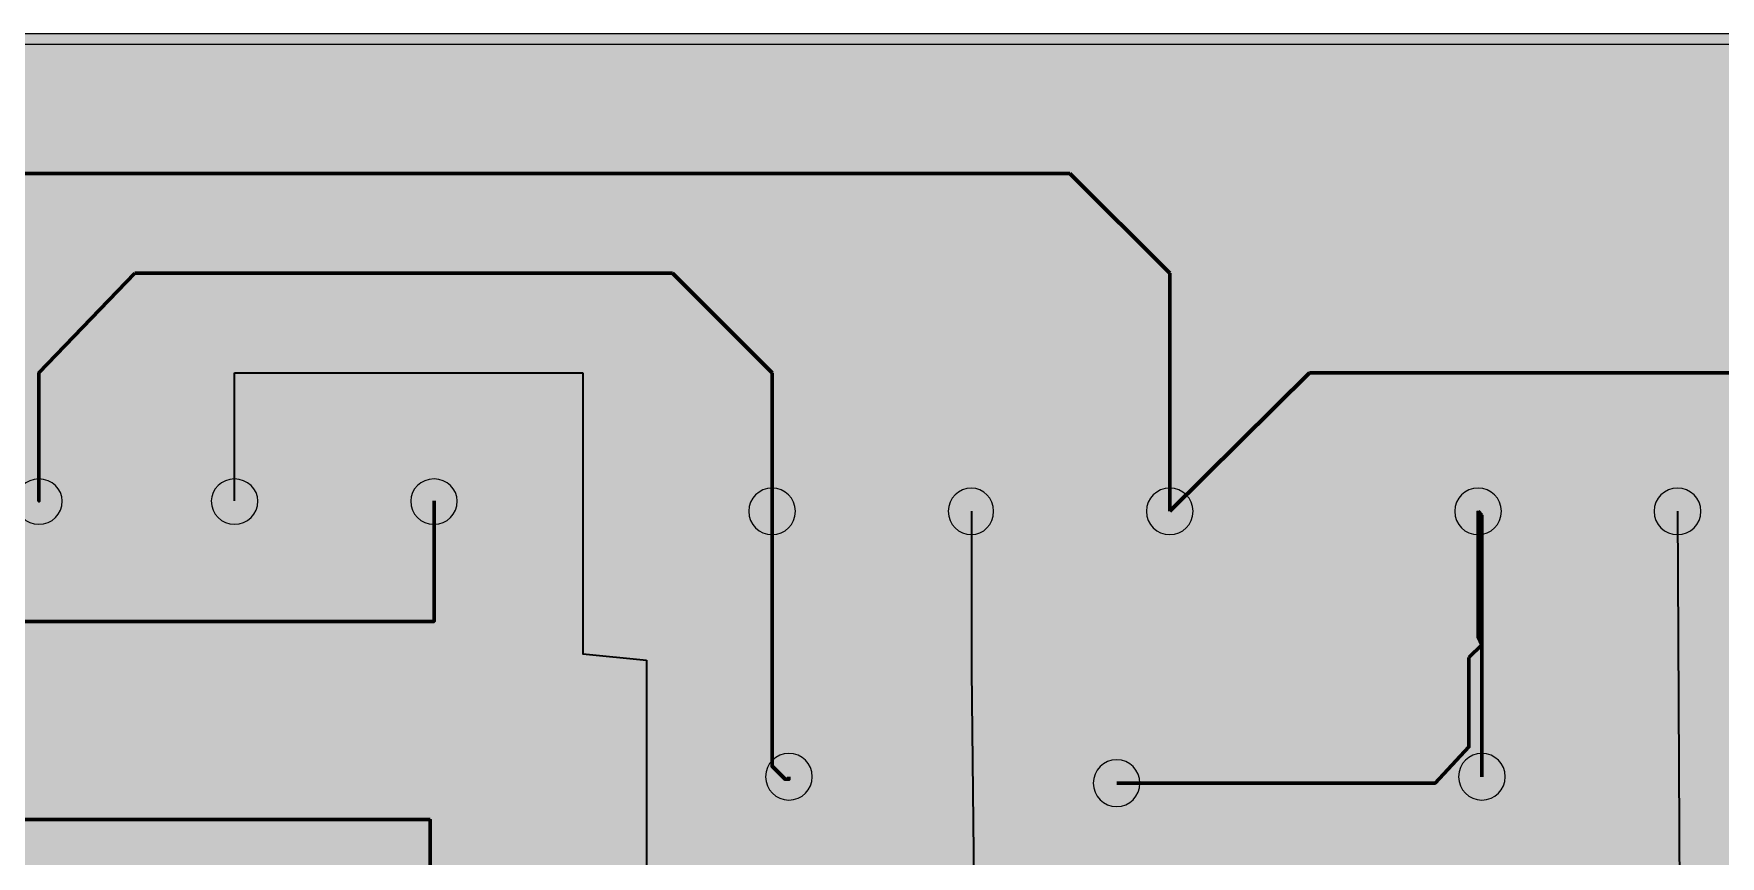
# Model space of a CAD drawing. Header units: millimetres. Extents: x -0.1 to 94.7, y 0.9 to 76.3.
# Drawn here: x 47.07 to 68.38, y 65.93 to 76.33 of the extents above; entities that cross this region are included whole.
import ezdxf

# ---------------------------------------------------------------- set-up
doc = ezdxf.new("R2010")
doc.units = ezdxf.units.MM
doc.header["$MEASUREMENT"] = 0
doc.layers.get('0').update_dxf_attribs({"linetype": 'CONTINUOUS'})

msp = doc.modelspace()

# ---------------------------------------------------------------- hatches: boundary and pattern name
for color, points in [(7, [(-0.131, 76.331), (-0.131, 0.867), (94.726, 0.867), (94.726, 76.331)]), (18, [(46.136, 71.421), (46.136, 69.408), (48.149, 69.408), (48.149, 71.421)]), (18, [(48.607, 71.421), (48.607, 69.408), (50.62, 69.408), (50.62, 71.421)]), (18, [(51.111, 71.421), (51.111, 69.408), (53.124, 69.408), (53.124, 71.421)]), (18, [(55.382, 71.29), (55.382, 69.277), (57.395, 69.277), (57.395, 71.29)]), (18, [(57.903, 71.29), (57.903, 69.277), (59.916, 69.277), (59.916, 71.29)]), (18, [(60.423, 71.29), (60.423, 69.277), (62.436, 69.277), (62.436, 71.29)]), (18, [(64.318, 71.29), (64.318, 69.277), (66.331, 69.277), (66.331, 71.29)]), (18, [(66.822, 71.29), (66.822, 69.277), (68.835, 69.277), (68.835, 71.29)])]:
    msp.add_hatch(color=color).paths.add_polyline_path(points)
h = msp.add_hatch(color=18)
edge = h.paths.add_edge_path()
edge.add_spline(control_points=[(60.456, 74.563), (60.456, 74.4), (60.325, 74.269), (60.161, 74.269), (60.161, 74.269), (59.998, 74.269), (59.867, 74.4), (59.867, 74.563), (59.867, 74.563), (59.867, 74.727), (59.998, 74.858), (60.161, 74.858), (60.161, 74.858), (60.325, 74.858), (60.456, 74.727), (60.456, 74.563)], knot_values=[0, 0, 0, 0, 0.0625, 0.0625, 0.0625, 0.0625, 0.125, 0.125, 0.125, 0.125, 0.1875, 0.1875, 0.1875, 0.1875, 1, 1, 1, 1], degree=3, periodic=0)
h = msp.add_hatch(color=18)
edge = h.paths.add_edge_path()
edge.add_spline(control_points=[(48.64, 73.303), (48.64, 73.14), (48.509, 73.009), (48.345, 73.009), (48.345, 73.009), (48.181, 73.009), (48.051, 73.14), (48.051, 73.303), (48.051, 73.303), (48.051, 73.467), (48.181, 73.598), (48.345, 73.598), (48.345, 73.598), (48.509, 73.598), (48.64, 73.467), (48.64, 73.303)], knot_values=[0, 0, 0, 0, 0.0625, 0.0625, 0.0625, 0.0625, 0.125, 0.125, 0.125, 0.125, 0.1875, 0.1875, 0.1875, 0.1875, 1, 1, 1, 1], degree=3, periodic=0)
h = msp.add_hatch(color=18)
edge = h.paths.add_edge_path()
edge.add_spline(control_points=[(55.432, 73.303), (55.432, 73.14), (55.301, 73.009), (55.137, 73.009), (55.137, 73.009), (54.973, 73.009), (54.842, 73.14), (54.842, 73.303), (54.842, 73.303), (54.842, 73.467), (54.973, 73.598), (55.137, 73.598), (55.137, 73.598), (55.301, 73.598), (55.432, 73.467), (55.432, 73.303)], knot_values=[0, 0, 0, 0, 0.0625, 0.0625, 0.0625, 0.0625, 0.125, 0.125, 0.125, 0.125, 0.1875, 0.1875, 0.1875, 0.1875, 1, 1, 1, 1], degree=3, periodic=0)
h = msp.add_hatch(color=18)
edge = h.paths.add_edge_path()
edge.add_spline(control_points=[(61.716, 73.303), (61.716, 73.14), (61.585, 73.009), (61.422, 73.009), (61.422, 73.009), (61.258, 73.009), (61.127, 73.14), (61.127, 73.303), (61.127, 73.303), (61.127, 73.467), (61.258, 73.598), (61.422, 73.598), (61.422, 73.598), (61.585, 73.598), (61.716, 73.467), (61.716, 73.303)], knot_values=[0, 0, 0, 0, 0.0625, 0.0625, 0.0625, 0.0625, 0.125, 0.125, 0.125, 0.125, 0.1875, 0.1875, 0.1875, 0.1875, 1, 1, 1, 1], degree=3, periodic=0)
h = msp.add_hatch(color=18)
edge = h.paths.add_edge_path()
edge.add_spline(control_points=[(47.429, 72.043), (47.429, 71.896), (47.298, 71.748), (47.134, 71.748), (47.134, 71.748), (46.97, 71.748), (46.839, 71.896), (46.839, 72.043), (46.839, 72.043), (46.839, 72.207), (46.97, 72.338), (47.134, 72.338), (47.134, 72.338), (47.298, 72.338), (47.429, 72.207), (47.429, 72.043)], knot_values=[0, 0, 0, 0, 0.0625, 0.0625, 0.0625, 0.0625, 0.125, 0.125, 0.125, 0.125, 0.1875, 0.1875, 0.1875, 0.1875, 1, 1, 1, 1], degree=3, periodic=0)
h = msp.add_hatch(color=18)
edge = h.paths.add_edge_path()
edge.add_spline(control_points=[(56.692, 72.043), (56.692, 71.896), (56.561, 71.748), (56.397, 71.748), (56.397, 71.748), (56.234, 71.748), (56.103, 71.896), (56.103, 72.043), (56.103, 72.043), (56.103, 72.207), (56.234, 72.338), (56.397, 72.338), (56.397, 72.338), (56.561, 72.338), (56.692, 72.207), (56.692, 72.043)], knot_values=[0, 0, 0, 0, 0.0625, 0.0625, 0.0625, 0.0625, 0.125, 0.125, 0.125, 0.125, 0.1875, 0.1875, 0.1875, 0.1875, 1, 1, 1, 1], degree=3, periodic=0)
h = msp.add_hatch(color=18)
edge = h.paths.add_edge_path()
edge.add_spline(control_points=[(63.484, 72.043), (63.484, 71.896), (63.353, 71.748), (63.189, 71.748), (63.189, 71.748), (63.025, 71.748), (62.894, 71.896), (62.894, 72.043), (62.894, 72.043), (62.894, 72.207), (63.025, 72.338), (63.189, 72.338), (63.189, 72.338), (63.353, 72.338), (63.484, 72.207), (63.484, 72.043)], knot_values=[0, 0, 0, 0, 0.0625, 0.0625, 0.0625, 0.0625, 0.125, 0.125, 0.125, 0.125, 0.1875, 0.1875, 0.1875, 0.1875, 1, 1, 1, 1], degree=3, periodic=0)
h = msp.add_hatch(color=18)
edge = h.paths.add_edge_path()
edge.add_spline(control_points=[(49.769, 72.043), (49.769, 71.961), (49.703, 71.879), (49.605, 71.879), (49.605, 71.879), (49.523, 71.879), (49.442, 71.961), (49.442, 72.043), (49.442, 72.043), (49.442, 72.141), (49.523, 72.223), (49.605, 72.223), (49.605, 72.223), (49.703, 72.223), (49.769, 72.141), (49.769, 72.043)], knot_values=[0, 0, 0, 0, 0.0625, 0.0625, 0.0625, 0.0625, 0.125, 0.125, 0.125, 0.125, 0.1875, 0.1875, 0.1875, 0.1875, 1, 1, 1, 1], degree=3, periodic=0)
h = msp.add_hatch(color=18)
edge = h.paths.add_edge_path()
edge.add_spline(control_points=[(54.171, 72.043), (54.171, 71.961), (54.106, 71.879), (54.008, 71.879), (54.008, 71.879), (53.91, 71.879), (53.844, 71.961), (53.844, 72.043), (53.844, 72.043), (53.844, 72.141), (53.91, 72.223), (54.008, 72.223), (54.008, 72.223), (54.106, 72.223), (54.171, 72.141), (54.171, 72.043)], knot_values=[0, 0, 0, 0, 0.0625, 0.0625, 0.0625, 0.0625, 0.125, 0.125, 0.125, 0.125, 0.1875, 0.1875, 0.1875, 0.1875, 1, 1, 1, 1], degree=3, periodic=0)
h = msp.add_hatch(color=18)
edge = h.paths.add_edge_path()
edge.add_spline(control_points=[(65.66, 70.243), (65.66, 70.079), (65.529, 69.948), (65.366, 69.948), (65.366, 69.948), (65.202, 69.948), (65.071, 70.079), (65.071, 70.243), (65.071, 70.243), (65.071, 70.406), (65.202, 70.537), (65.366, 70.537), (65.366, 70.537), (65.529, 70.537), (65.66, 70.406), (65.66, 70.243)], knot_values=[0, 0, 0, 0, 0.0625, 0.0625, 0.0625, 0.0625, 0.125, 0.125, 0.125, 0.125, 0.1875, 0.1875, 0.1875, 0.1875, 1, 1, 1, 1], degree=3, periodic=0)
h = msp.add_hatch(color=18)
edge = h.paths.add_edge_path()
edge.add_spline(control_points=[(52.42, 68.901), (52.42, 68.753), (52.289, 68.606), (52.126, 68.606), (52.126, 68.606), (51.962, 68.606), (51.831, 68.753), (51.831, 68.901), (51.831, 68.901), (51.831, 69.064), (51.962, 69.195), (52.126, 69.195), (52.126, 69.195), (52.289, 69.195), (52.42, 69.064), (52.42, 68.901)], knot_values=[0, 0, 0, 0, 0.0625, 0.0625, 0.0625, 0.0625, 0.125, 0.125, 0.125, 0.125, 0.1875, 0.1875, 0.1875, 0.1875, 1, 1, 1, 1], degree=3, periodic=0)
h = msp.add_hatch(color=18)
edge = h.paths.add_edge_path()
edge.add_spline(control_points=[(65.66, 68.606), (65.66, 68.459), (65.529, 68.328), (65.366, 68.328), (65.366, 68.328), (65.202, 68.328), (65.071, 68.459), (65.071, 68.606), (65.071, 68.606), (65.071, 68.77), (65.202, 68.901), (65.366, 68.901), (65.366, 68.901), (65.529, 68.901), (65.66, 68.77), (65.66, 68.606)], knot_values=[0, 0, 0, 0, 0.0625, 0.0625, 0.0625, 0.0625, 0.125, 0.125, 0.125, 0.125, 0.1875, 0.1875, 0.1875, 0.1875, 1, 1, 1, 1], degree=3, periodic=0)
h = msp.add_hatch(color=18)
edge = h.paths.add_edge_path()
edge.add_spline(control_points=[(54.171, 68.492), (54.171, 68.393), (54.106, 68.328), (54.008, 68.328), (54.008, 68.328), (53.91, 68.328), (53.844, 68.393), (53.844, 68.492), (53.844, 68.492), (53.844, 68.573), (53.91, 68.655), (54.008, 68.655), (54.008, 68.655), (54.106, 68.655), (54.171, 68.573), (54.171, 68.492)], knot_values=[0, 0, 0, 0, 0.0625, 0.0625, 0.0625, 0.0625, 0.125, 0.125, 0.125, 0.125, 0.1875, 0.1875, 0.1875, 0.1875, 1, 1, 1, 1], degree=3, periodic=0)
h = msp.add_hatch(color=18)
edge = h.paths.add_edge_path()
edge.add_spline(control_points=[(65.48, 68.443), (65.48, 68.279), (65.349, 68.148), (65.202, 68.148), (65.202, 68.148), (65.038, 68.148), (64.907, 68.279), (64.907, 68.443), (64.907, 68.443), (64.907, 68.606), (65.038, 68.737), (65.202, 68.737), (65.202, 68.737), (65.349, 68.737), (65.48, 68.606), (65.48, 68.443)], knot_values=[0, 0, 0, 0, 0.0625, 0.0625, 0.0625, 0.0625, 0.125, 0.125, 0.125, 0.125, 0.1875, 0.1875, 0.1875, 0.1875, 1, 1, 1, 1], degree=3, periodic=0)
h = msp.add_hatch(color=18)
edge = h.paths.add_edge_path()
edge.add_spline(control_points=[(54.973, 68.41), (54.973, 68.312), (54.891, 68.23), (54.81, 68.23), (54.81, 68.23), (54.711, 68.23), (54.63, 68.312), (54.63, 68.41), (54.63, 68.41), (54.63, 68.492), (54.711, 68.573), (54.81, 68.573), (54.81, 68.573), (54.891, 68.573), (54.973, 68.492), (54.973, 68.41)], knot_values=[0, 0, 0, 0, 0.0625, 0.0625, 0.0625, 0.0625, 0.125, 0.125, 0.125, 0.125, 0.1875, 0.1875, 0.1875, 0.1875, 1, 1, 1, 1], degree=3, periodic=0)
h = msp.add_hatch(color=18)
edge = h.paths.add_edge_path()
edge.add_spline(control_points=[(59.081, 68.279), (59.081, 68.181), (58.999, 68.115), (58.918, 68.115), (58.918, 68.115), (58.819, 68.115), (58.737, 68.181), (58.737, 68.279), (58.737, 68.279), (58.737, 68.377), (58.819, 68.443), (58.918, 68.443), (58.918, 68.443), (58.999, 68.443), (59.081, 68.377), (59.081, 68.279)], knot_values=[0, 0, 0, 0, 0.0625, 0.0625, 0.0625, 0.0625, 0.125, 0.125, 0.125, 0.125, 0.1875, 0.1875, 0.1875, 0.1875, 1, 1, 1, 1], degree=3, periodic=0)
h = msp.add_hatch(color=18)
edge = h.paths.add_edge_path()
edge.add_spline(control_points=[(57.232, 66.937), (57.232, 66.593), (56.954, 66.315), (56.61, 66.315), (56.61, 66.315), (56.266, 66.315), (55.972, 66.593), (55.972, 66.937), (55.972, 66.937), (55.972, 67.281), (56.266, 67.559), (56.61, 67.559), (56.61, 67.559), (56.954, 67.559), (57.232, 67.281), (57.232, 66.937)], knot_values=[0, 0, 0, 0, 0.0625, 0.0625, 0.0625, 0.0625, 0.125, 0.125, 0.125, 0.125, 0.1875, 0.1875, 0.1875, 0.1875, 1, 1, 1, 1], degree=3, periodic=0)
h = msp.add_hatch(color=18)
edge = h.paths.add_edge_path()
edge.add_spline(control_points=[(65.988, 66.937), (65.988, 66.593), (65.709, 66.315), (65.366, 66.315), (65.366, 66.315), (65.022, 66.315), (64.727, 66.593), (64.727, 66.937), (64.727, 66.937), (64.727, 67.281), (65.022, 67.559), (65.366, 67.559), (65.366, 67.559), (65.709, 67.559), (65.988, 67.281), (65.988, 66.937)], knot_values=[0, 0, 0, 0, 0.0625, 0.0625, 0.0625, 0.0625, 0.125, 0.125, 0.125, 0.125, 0.1875, 0.1875, 0.1875, 0.1875, 1, 1, 1, 1], degree=3, periodic=0)
h = msp.add_hatch(color=18)
edge = h.paths.add_edge_path()
edge.add_spline(control_points=[(65.48, 67.313), (65.48, 67.15), (65.349, 67.019), (65.202, 67.019), (65.202, 67.019), (65.038, 67.019), (64.907, 67.15), (64.907, 67.313), (64.907, 67.313), (64.907, 67.477), (65.038, 67.608), (65.202, 67.608), (65.202, 67.608), (65.349, 67.608), (65.48, 67.477), (65.48, 67.313)], knot_values=[0, 0, 0, 0, 0.0625, 0.0625, 0.0625, 0.0625, 0.125, 0.125, 0.125, 0.125, 0.1875, 0.1875, 0.1875, 0.1875, 1, 1, 1, 1], degree=3, periodic=0)
h = msp.add_hatch(color=18)
edge = h.paths.add_edge_path()
edge.add_spline(control_points=[(56.692, 67.068), (56.692, 66.904), (56.561, 66.773), (56.397, 66.773), (56.397, 66.773), (56.234, 66.773), (56.103, 66.904), (56.103, 67.068), (56.103, 67.068), (56.103, 67.231), (56.234, 67.362), (56.397, 67.362), (56.397, 67.362), (56.561, 67.362), (56.692, 67.231), (56.692, 67.068)], knot_values=[0, 0, 0, 0, 0.0625, 0.0625, 0.0625, 0.0625, 0.125, 0.125, 0.125, 0.125, 0.1875, 0.1875, 0.1875, 0.1875, 1, 1, 1, 1], degree=3, periodic=0)
h = msp.add_hatch(color=18)
edge = h.paths.add_edge_path()
edge.add_spline(control_points=[(61.389, 66.855), (61.389, 66.511), (61.094, 66.233), (60.751, 66.233), (60.751, 66.233), (60.407, 66.233), (60.129, 66.511), (60.129, 66.855), (60.129, 66.855), (60.129, 67.199), (60.407, 67.477), (60.751, 67.477), (60.751, 67.477), (61.094, 67.477), (61.389, 67.199), (61.389, 66.855)], knot_values=[0, 0, 0, 0, 0.0625, 0.0625, 0.0625, 0.0625, 0.125, 0.125, 0.125, 0.125, 0.1875, 0.1875, 0.1875, 0.1875, 1, 1, 1, 1], degree=3, periodic=0)
h = msp.add_hatch(color=18)
edge = h.paths.add_edge_path()
edge.add_spline(control_points=[(56.855, 66.904), (56.855, 66.74), (56.724, 66.61), (56.561, 66.61), (56.561, 66.61), (56.397, 66.61), (56.266, 66.74), (56.266, 66.904), (56.266, 66.904), (56.266, 67.051), (56.397, 67.182), (56.561, 67.182), (56.561, 67.182), (56.724, 67.182), (56.855, 67.051), (56.855, 66.904)], knot_values=[0, 0, 0, 0, 0.0625, 0.0625, 0.0625, 0.0625, 0.125, 0.125, 0.125, 0.125, 0.1875, 0.1875, 0.1875, 0.1875, 1, 1, 1, 1], degree=3, periodic=0)
h = msp.add_hatch(color=18)
edge = h.paths.add_edge_path()
edge.add_spline(control_points=[(65.071, 66.855), (65.071, 66.691), (64.94, 66.56), (64.777, 66.56), (64.777, 66.56), (64.613, 66.56), (64.482, 66.691), (64.482, 66.855), (64.482, 66.855), (64.482, 67.019), (64.613, 67.15), (64.777, 67.15), (64.777, 67.15), (64.94, 67.15), (65.071, 67.019), (65.071, 66.855)], knot_values=[0, 0, 0, 0, 0.0625, 0.0625, 0.0625, 0.0625, 0.125, 0.125, 0.125, 0.125, 0.1875, 0.1875, 0.1875, 0.1875, 1, 1, 1, 1], degree=3, periodic=0)
h = msp.add_hatch(color=18)
edge = h.paths.add_edge_path()
edge.add_spline(control_points=[(52.371, 66.397), (52.371, 66.233), (52.24, 66.102), (52.077, 66.102), (52.077, 66.102), (51.913, 66.102), (51.782, 66.233), (51.782, 66.397), (51.782, 66.397), (51.782, 66.56), (51.913, 66.691), (52.077, 66.691), (52.077, 66.691), (52.24, 66.691), (52.371, 66.56), (52.371, 66.397)], knot_values=[0, 0, 0, 0, 0.0625, 0.0625, 0.0625, 0.0625, 0.125, 0.125, 0.125, 0.125, 0.1875, 0.1875, 0.1875, 0.1875, 1, 1, 1, 1], degree=3, periodic=0)

# ---------------------------------------------------------------- linework, layer by layer
at = {"color": 18, "linetype": 'Continuous', "lineweight": -2}
msp.add_lwpolyline([(-0.131, 76.331), (-0.131, 0.867), (94.726, 0.867), (94.726, 76.331)], close=True, dxfattribs=at)
at = {"color": 18, "linetype": 'Continuous', "lineweight": 15}
msp.add_lwpolyline([(0, 76.2), (94.612, 76.2), (94.612, 1.031), (0, 1.031)], close=True, dxfattribs=at)
at = {"color": 18, "linetype": 'Continuous', "lineweight": 60}
for points in [[(60.161, 74.563), (46.512, 74.563), (46.512, 74.563)], [(61.422, 73.303), (60.161, 74.563), (60.161, 74.563)], [(48.345, 73.303), (47.134, 72.043), (47.134, 72.043)], [(55.137, 73.303), (48.345, 73.303), (48.345, 73.303)], [(56.397, 72.043), (55.137, 73.303), (55.137, 73.303)], [(61.422, 70.292), (61.422, 73.303), (61.422, 73.303)], [(47.134, 72.043), (47.134, 70.423), (47.134, 70.423)], [(56.397, 70.292), (56.397, 72.043), (56.397, 72.043)], [(61.422, 70.292), (63.189, 72.043), (63.189, 72.043)], [(63.189, 72.043), (70.341, 72.043), (70.341, 72.043)], [(52.126, 68.901), (52.126, 70.423), (52.126, 70.423)], [(56.397, 70.292), (56.397, 67.068), (56.397, 67.068)], [(65.317, 68.704), (65.317, 70.292), (65.317, 70.292)], [(65.366, 70.243), (65.317, 70.292), (65.317, 70.292)], [(65.366, 68.606), (65.366, 70.243), (65.366, 70.243)], [(45.252, 68.901), (52.126, 68.901), (52.126, 68.901)], [(65.366, 68.606), (65.317, 68.704), (65.317, 68.704)], [(65.202, 68.443), (65.366, 68.606), (65.366, 68.606)], [(65.202, 67.313), (65.202, 68.443), (65.202, 68.443)], [(65.366, 66.937), (65.366, 68.606), (65.366, 68.606)], [(64.777, 66.855), (65.202, 67.313), (65.202, 67.313)], [(56.397, 67.068), (56.561, 66.904), (56.561, 66.904)], [(56.61, 66.904), (56.61, 66.937), (56.61, 66.937)], [(56.561, 66.904), (56.61, 66.904), (56.61, 66.904)], [(60.751, 66.855), (64.777, 66.855), (64.777, 66.855)], [(46.348, 66.397), (52.077, 66.397), (52.077, 66.397)], [(52.077, 66.397), (52.077, 64.891), (52.077, 64.891)]]:
    msp.add_lwpolyline(points, dxfattribs=at)
at = {"color": 18, "linetype": 'Continuous', "lineweight": 35}
for points in [[(49.605, 70.423), (49.605, 72.043), (49.605, 72.043)], [(49.605, 72.043), (54.008, 72.043), (54.008, 72.043)], [(54.008, 72.043), (54.008, 68.492), (54.008, 68.492)], [(58.918, 70.292), (58.918, 68.279), (58.918, 68.279)], [(67.837, 70.292), (67.87, 63.844), (67.87, 63.844)], [(54.008, 68.492), (54.81, 68.41), (54.81, 68.41)], [(54.81, 68.41), (54.81, 59.179), (54.81, 59.179)], [(58.918, 68.279), (58.95, 65.218), (58.95, 65.218)]]:
    msp.add_lwpolyline(points, dxfattribs=at)
at = {"color": 18, "linetype": 'Continuous', "lineweight": -2}
for points in [[(47.429, 70.423), (47.429, 70.259), (47.298, 70.128), (47.134, 70.128), (47.134, 70.128), (46.97, 70.128), (46.839, 70.259), (46.839, 70.423), (46.839, 70.423), (46.839, 70.57), (46.97, 70.701), (47.134, 70.701), (47.134, 70.701), (47.298, 70.701), (47.429, 70.57), (47.429, 70.423)], [(49.9, 70.423), (49.9, 70.259), (49.769, 70.128), (49.605, 70.128), (49.605, 70.128), (49.442, 70.128), (49.311, 70.259), (49.311, 70.423), (49.311, 70.423), (49.311, 70.57), (49.442, 70.701), (49.605, 70.701), (49.605, 70.701), (49.769, 70.701), (49.9, 70.57), (49.9, 70.423)], [(52.42, 70.423), (52.42, 70.259), (52.289, 70.128), (52.126, 70.128), (52.126, 70.128), (51.962, 70.128), (51.831, 70.259), (51.831, 70.423), (51.831, 70.423), (51.831, 70.57), (51.962, 70.701), (52.126, 70.701), (52.126, 70.701), (52.289, 70.701), (52.42, 70.57), (52.42, 70.423)], [(56.692, 70.292), (56.692, 70.128), (56.561, 69.997), (56.397, 69.997), (56.397, 69.997), (56.234, 69.997), (56.103, 70.128), (56.103, 70.292), (56.103, 70.292), (56.103, 70.456), (56.234, 70.586), (56.397, 70.586), (56.397, 70.586), (56.561, 70.586), (56.692, 70.456), (56.692, 70.292)], [(59.196, 70.292), (59.196, 70.128), (59.065, 69.997), (58.918, 69.997), (58.918, 69.997), (58.754, 69.997), (58.623, 70.128), (58.623, 70.292), (58.623, 70.292), (58.623, 70.456), (58.754, 70.586), (58.918, 70.586), (58.918, 70.586), (59.065, 70.586), (59.196, 70.456), (59.196, 70.292)], [(61.716, 70.292), (61.716, 70.128), (61.585, 69.997), (61.422, 69.997), (61.422, 69.997), (61.258, 69.997), (61.127, 70.128), (61.127, 70.292), (61.127, 70.292), (61.127, 70.456), (61.258, 70.586), (61.422, 70.586), (61.422, 70.586), (61.585, 70.586), (61.716, 70.456), (61.716, 70.292)], [(65.611, 70.292), (65.611, 70.128), (65.48, 69.997), (65.317, 69.997), (65.317, 69.997), (65.153, 69.997), (65.022, 70.128), (65.022, 70.292), (65.022, 70.292), (65.022, 70.456), (65.153, 70.586), (65.317, 70.586), (65.317, 70.586), (65.48, 70.586), (65.611, 70.456), (65.611, 70.292)], [(68.132, 70.292), (68.132, 70.128), (68.001, 69.997), (67.837, 69.997), (67.837, 69.997), (67.673, 69.997), (67.542, 70.128), (67.542, 70.292), (67.542, 70.292), (67.542, 70.456), (67.673, 70.586), (67.837, 70.586), (67.837, 70.586), (68.001, 70.586), (68.132, 70.456), (68.132, 70.292)], [(56.905, 66.937), (56.905, 66.773), (56.774, 66.642), (56.61, 66.642), (56.61, 66.642), (56.446, 66.642), (56.315, 66.773), (56.315, 66.937), (56.315, 66.937), (56.315, 67.101), (56.446, 67.231), (56.61, 67.231), (56.61, 67.231), (56.774, 67.231), (56.905, 67.101), (56.905, 66.937)], [(61.045, 66.855), (61.045, 66.691), (60.914, 66.56), (60.751, 66.56), (60.751, 66.56), (60.587, 66.56), (60.456, 66.691), (60.456, 66.855), (60.456, 66.855), (60.456, 67.019), (60.587, 67.15), (60.751, 67.15), (60.751, 67.15), (60.914, 67.15), (61.045, 67.019), (61.045, 66.855)], [(65.66, 66.937), (65.66, 66.773), (65.529, 66.642), (65.366, 66.642), (65.366, 66.642), (65.202, 66.642), (65.071, 66.773), (65.071, 66.937), (65.071, 66.937), (65.071, 67.101), (65.202, 67.231), (65.366, 67.231), (65.366, 67.231), (65.529, 67.231), (65.66, 67.101), (65.66, 66.937)]]:
    msp.add_open_spline(points, degree=3, knots=[0, 0, 0, 0, 0.0625, 0.0625, 0.0625, 0.0625, 0.125, 0.125, 0.125, 0.125, 0.1875, 0.1875, 0.1875, 0.1875, 1, 1, 1, 1], dxfattribs=at)

doc.saveas('drawing.dxf')
